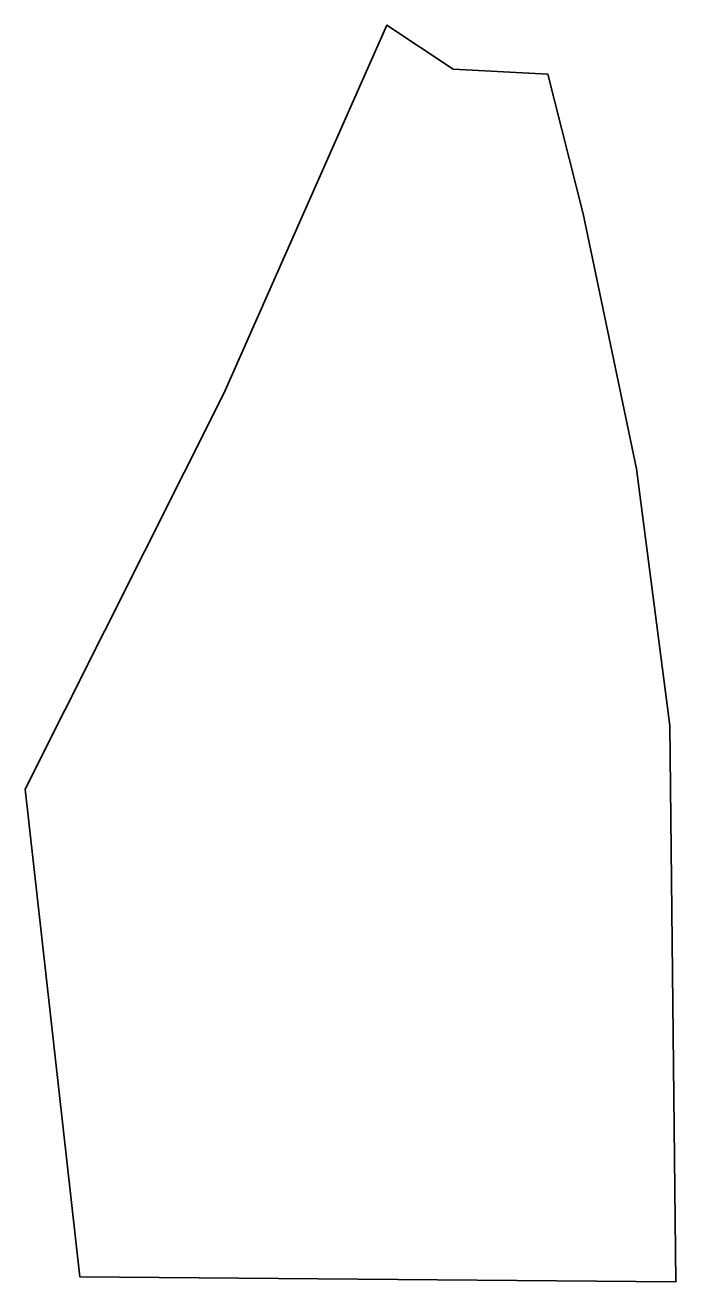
# Model space of a CAD drawing. Extents: x 0 to 2029, y -3921 to 0.
import ezdxf

# ---------------------------------------------------------------- set-up
doc = ezdxf.new("R2010")
doc.units = 0
doc.linetypes.add('Solid', pattern=[0])

msp = doc.modelspace()

# ---------------------------------------------------------------- linework, layer by layer
at = {"color": 0, "linetype": 'Solid', "lineweight": 35}
msp.add_lwpolyline([(170, -3905), (0, -2384), (620, -1149), (1128, 0), (1335, -137), (1630, -153), (1740, -589), (1906, -1384), (2010, -2185), (2029, -3921), (170, -3905)], close=True, dxfattribs=at)

doc.saveas('drawing.dxf')
